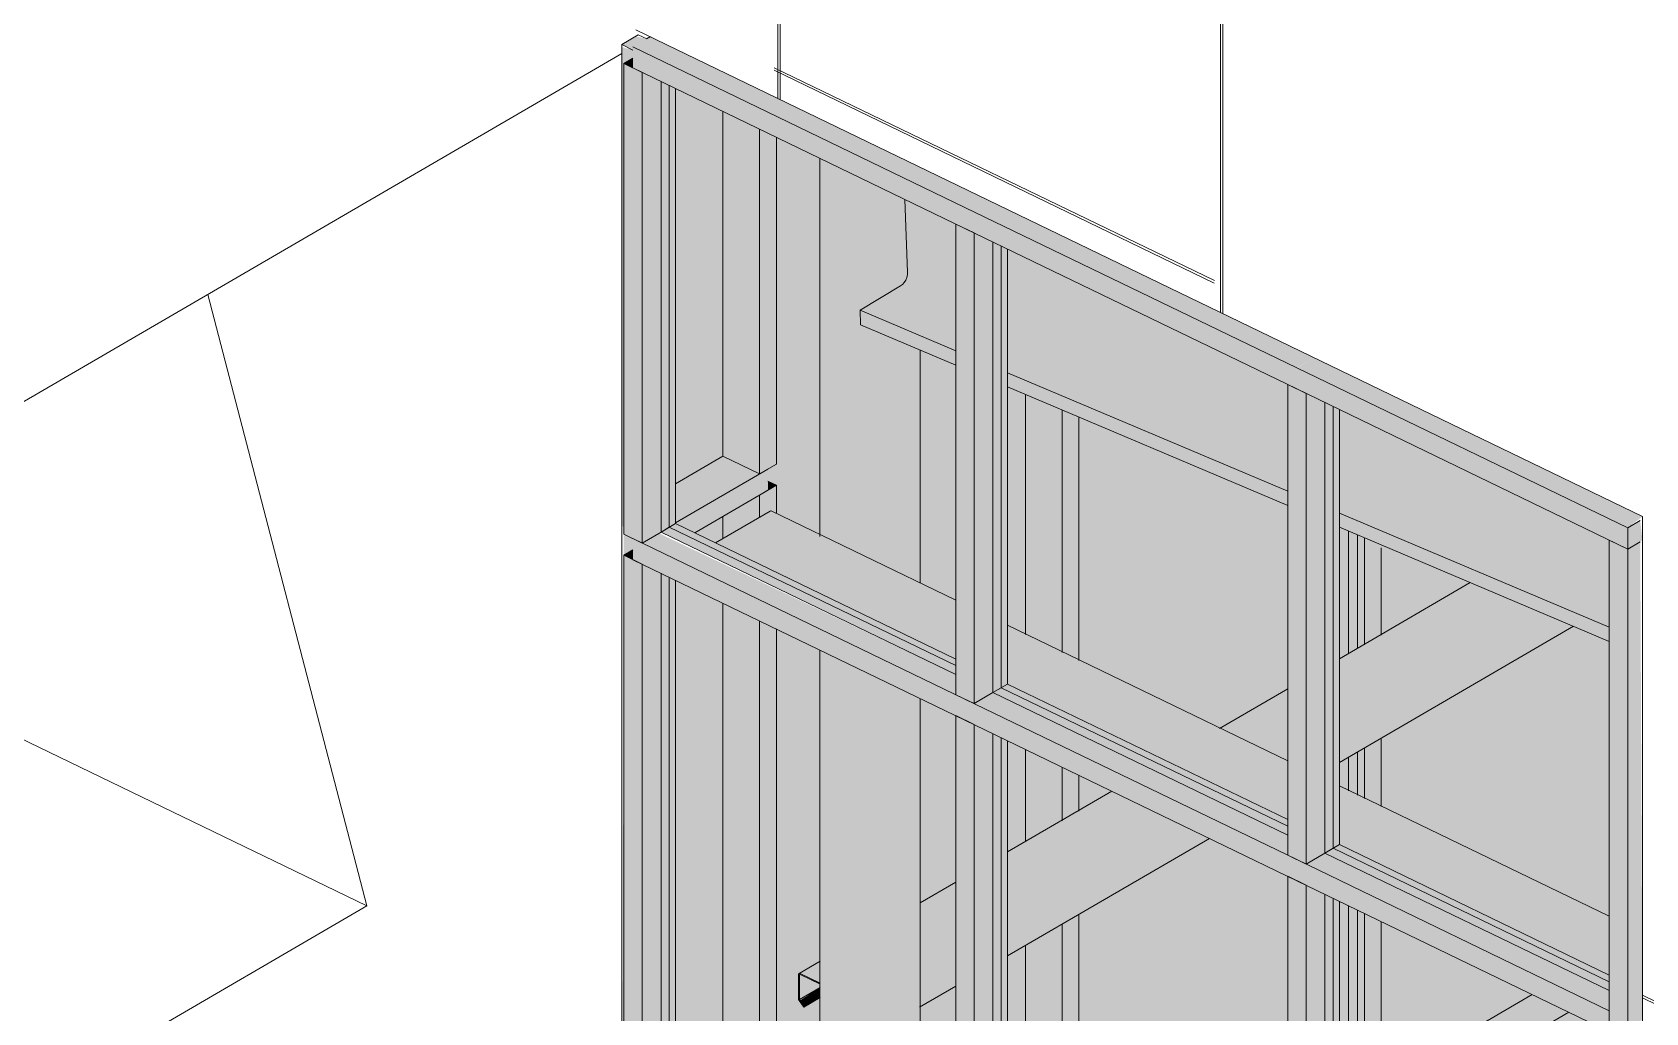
# Model space of a CAD drawing. Header units: inches. Extents: x 27328 to 121296, y -4075 to 4147.
# Drawn here: x 42307.5 to 42437.5, y -2117.9 to -2038.9 of the extents above; entities that cross this region are included whole.
import ezdxf

# ---------------------------------------------------------------- set-up
doc = ezdxf.new("R2010")
doc.units = ezdxf.units.IN
doc.header["$MEASUREMENT"] = 0
for name, color, linetype, lineweight in [('A-FLOR-OTLN', 90, 'Continuous', 9), ('A-GLAZ-CURT', 52, 'Continuous', 9), ('A-GLAZ-CWMG', 51, 'Continuous', 9), ('A-WALL-PATT', 111, 'Continuous', 9), ('Conc', 7, 'Continuous', 9), ('L-SITE-WALL', 31, 'Continuous', 9), ('S-BEAM', 12, 'Continuous', 9), ('S-COLS', 52, 'Continuous', 9)]:
    doc.layers.add(name, color=color, linetype=linetype, lineweight=lineweight)

# ---------------------------------------------------------------- blocks, each defined once
blk = doc.blocks.new('HSS-Hollow Structural Section-Column - HSS6X6X1_4-556719-Axon - Looking South West')
at = {"layer": 'S-COLS'}
h = blk.add_hatch(color=256, dxfattribs=at)
h.paths.add_polyline_path([(-34535.29, -2163.25), (-34535.29, -2130.01), (-34539.04, -2128.2), (-34539.04, -2161.44), (-34536.37, -2162.73)], flags=0)
h.paths.add_polyline_path([(-34535.29, -2122.19), (-34535.29, -2090.59), (-34539.04, -2088.78), (-34539.04, -2120.38), (-34536.44, -2121.63)], flags=0)
h.paths.add_polyline_path([(-34535.29, -2081.29), (-34535.29, -2062.77), (-34535.91, -2062.5), (-34535.95, -2061.33), (-34535.29, -2060.94), (-34535.29, -2050.97), (-34539.04, -2049.16), (-34539.04, -2079.48), (-34535.95, -2080.97)], flags=0)
h = blk.add_hatch(color=256, dxfattribs=at)
h.paths.add_polyline_path([(-34535.08, -2163.31), (-34534.63, -2163.23), (-34534.84, -2130.23), (-34535.29, -2130.01), (-34535.29, -2163.25)], flags=0)
h.paths.add_polyline_path([(-34534.63, -2122.51), (-34534.84, -2090.81), (-34535.29, -2090.59), (-34535.08, -2122.29), (-34534.7, -2122.47)], flags=0)
h.paths.add_polyline_path([(-34534.63, -2081.61), (-34534.84, -2062.96), (-34535.29, -2062.77), (-34535.08, -2081.4), (-34534.77, -2081.55)], flags=0)
h.paths.add_polyline_path([(-34535.29, -2060.94), (-34534.63, -2060.54), (-34534.84, -2051.19), (-34535.29, -2050.97), (-34535.29, -2059.46)], flags=0)
h = blk.add_hatch(color=256, dxfattribs=at)
h.paths.add_polyline_path([(-34534.63, -2163.23), (-34531.22, -2161.09), (-34531.22, -2131.98), (-34534.63, -2130.33), (-34534.63, -2162.73)], flags=0)
h.paths.add_polyline_path([(-34531.22, -2124.16), (-34531.43, -2092.46), (-34534.63, -2090.91), (-34534.63, -2122.51), (-34534.03, -2122.8)], flags=0)
h.paths.add_polyline_path([(-34531.22, -2083.26), (-34531.43, -2064.4), (-34534.63, -2063.04), (-34534.63, -2081.61), (-34531.22, -2083.26)], flags=0)
h.paths.add_polyline_path([(-34534.63, -2060.54), (-34532.27, -2058.9), (-34532.12, -2058.25), (-34532.39, -2052.37), (-34534.63, -2051.29), (-34534.63, -2059.37)], flags=0)
blk.add_hatch(color=256, dxfattribs=at).paths.add_polyline_path([(-34531.22, -2161.25), (-34531.11, -2161.09), (-34531.22, -2161.09)], flags=0)
for p, q in [((-34539.19, -2049.08), (-34539.19, -2079.57)), ((-34531.1, -2083.32), (-34531.1, -2064.54)), ((-34539.19, -2088.71), (-34539.19, -2120.47)), ((-34531.1, -2124.22), (-34531.1, -2092.62)), ((-34539.19, -2128.12), (-34539.19, -2161.26)), ((-34531.1, -2161.08), (-34531.1, -2132.04)), ((-34535.29, -2163.25), (-34539.04, -2161.44)), ((-34531.22, -2161.25), (-34534.63, -2163.23))]:
    blk.add_line(p, q, dxfattribs=at)
for points in [[(-34539.04, -2161.44, 0), (-34539.17, -2161.33, 0), (-34539.18, -2161.2, 0)], [(-34531.1, -2161.08, 0), (-34531.11, -2161.13, 0), (-34531.22, -2161.25, 0)], [(-34534.63, -2163.23, 0), (-34534.84, -2163.3, 0), (-34535.08, -2163.31, 0), (-34535.29, -2163.25, 0)]]:
    blk.add_polyline3d(points, dxfattribs=at)
blk = doc.blocks.new('W-Wide Flange - W21X166-903667-Axon - Looking South West')
at = {"layer": 'S-BEAM'}
h = blk.add_hatch(color=256, dxfattribs=at)
h.paths.add_polyline_path([(-34475.57, -2082.16), (-34475.57, -2079.85), (-34497.32, -2069.33), (-34497.32, -2072.97), (-34478.95, -2080.74)], flags=0)
h.paths.add_polyline_path([(-34501.49, -2071.21), (-34501.49, -2067.32), (-34524.07, -2056.4), (-34524.07, -2061.66), (-34508.99, -2068.03)], flags=0)
h.paths.add_polyline_path([(-34528.24, -2059.89), (-34528.24, -2054.38), (-34532.33, -2052.4), (-34532.08, -2058.27), (-34529.47, -2059.37)], flags=0)
h = blk.add_hatch(color=256, dxfattribs=at)
h.paths.add_polyline_path([(-34475.57, -2086.86), (-34475.57, -2083.52), (-34497.32, -2074.33), (-34497.32, -2077.67), (-34480.98, -2084.58)], flags=0)
h.paths.add_polyline_path([(-34501.49, -2075.91), (-34501.49, -2072.56), (-34524.07, -2063.02), (-34524.07, -2066.36), (-34520.11, -2068.03)], flags=0)
h.paths.add_polyline_path([(-34528.24, -2064.59), (-34528.24, -2061.25), (-34532.86, -2059.48), (-34535.95, -2061.33), (-34528.25, -2064.59)], flags=0)
h = blk.add_hatch(color=256, dxfattribs=at)
h.paths.add_polyline_path([(-34475.57, -2083.52), (-34475.57, -2082.16), (-34497.32, -2073.19), (-34497.32, -2074.33), (-34477.66, -2082.64)], flags=0)
h.paths.add_polyline_path([(-34501.49, -2072.56), (-34501.49, -2071.21), (-34524.07, -2061.88), (-34524.07, -2063.02), (-34512.21, -2068.03)], flags=0)
h.paths.add_polyline_path([(-34528.24, -2061.25), (-34528.24, -2059.89), (-34532.13, -2058.46), (-34532.53, -2059.26), (-34532.53, -2059.44), (-34530.09, -2060.47)], flags=0)
h = blk.add_hatch(color=256, dxfattribs=at)
h.paths.add_polyline_path([(-34475.57, -2088.02), (-34475.57, -2086.86), (-34497.32, -2077.67), (-34497.21, -2078.87), (-34488.25, -2082.66)], flags=0)
h.paths.add_polyline_path([(-34501.49, -2077.06), (-34501.49, -2075.91), (-34524.07, -2066.36), (-34524.07, -2067.51), (-34522.84, -2068.03)], flags=0)
h.paths.add_polyline_path([(-34528.24, -2065.75), (-34528.24, -2064.59), (-34535.95, -2061.33), (-34535.91, -2062.5)], flags=0)
for p, q in [((-34532.12, -2058.25), (-34532.33, -2052.4)), ((-34535.95, -2061.33), (-34532.68, -2059.37)), ((-34535.91, -2062.5), (-34535.95, -2061.33)), ((-34535.95, -2061.33), (-34528.24, -2064.59)), ((-34535.91, -2062.5), (-34528.24, -2065.75)), ((-34524.07, -2066.36), (-34501.49, -2075.91)), ((-34524.07, -2067.51), (-34501.49, -2077.06)), ((-34497.32, -2077.67), (-34475.57, -2086.86)), ((-34497.32, -2078.82), (-34475.57, -2088.02))]:
    blk.add_line(p, q, dxfattribs=at)
blk.add_polyline3d([(-34532.68, -2059.37, 0), (-34532.53, -2059.26, 0), (-34532.39, -2059.09, 0), (-34532.27, -2058.9, 0), (-34532.18, -2058.68, 0), (-34532.13, -2058.46, 0), (-34532.12, -2058.25, 0)], dxfattribs=at)
blk = doc.blocks.new('Girt_C - 8_D-V113-Axon - Looking South West')
at = {"layer": 'S-BEAM'}
h = blk.add_hatch(color=256, dxfattribs=at)
h.paths.add_polyline_path([(-34475.57, -2114.91), (-34475.57, -2110.22), (-34497.32, -2099.7), (-34497.32, -2104.39), (-34476.71, -2114.36)], flags=0)
h.paths.add_polyline_path([(-34501.49, -2102.37), (-34501.49, -2097.69), (-34524.07, -2086.77), (-34524.07, -2091.45), (-34521.56, -2092.67)], flags=0)
h.paths.add_polyline_path([(-34528.24, -2089.44), (-34528.24, -2084.75), (-34543.37, -2077.61), (-34547.6, -2080.07), (-34531, -2088.1)], flags=0)
h = blk.add_hatch(color=256, dxfattribs=at)
h.paths.add_polyline_path([(-34475.57, -2110.22), (-34475.57, -2110.17), (-34476.74, -2109.65)], flags=0)
h.paths.add_polyline_path([(-34501.49, -2097.69), (-34501.49, -2097.64), (-34518.72, -2089.35)], flags=0)
h.paths.add_polyline_path([(-34528.24, -2084.75), (-34528.24, -2084.7), (-34531, -2083.41)], flags=0)
for p, q in [((-34547.6, -2080.07), (-34543.2, -2077.51)), ((-34528.24, -2084.7), (-34543.12, -2077.5)), ((-34501.49, -2097.64), (-34524.07, -2086.72)), ((-34475.57, -2110.17), (-34497.32, -2099.65))]:
    blk.add_line(p, q, dxfattribs=at)
blk.add_polyline3d([(-34543.2, -2077.51, 0), (-34543.14, -2077.5, 0), (-34543.12, -2077.5, 0)], dxfattribs=at)
blk = doc.blocks.new('Girt_C - 8_D-948186-Axon - Looking South West')
at = {"layer": 'S-BEAM'}
h = blk.add_hatch(color=256, dxfattribs=at)
h.paths.add_polyline_path([(-34539.18, -2115.55), (-34539.18, -2113.85), (-34540.78, -2114.78), (-34539.59, -2115.35)], flags=0)
h.paths.add_polyline_path([(-34531.11, -2115.15), (-34528.24, -2113.48), (-34528.24, -2107.47), (-34531.11, -2109.15), (-34531.11, -2114.36)], flags=0)
h.paths.add_polyline_path([(-34524.07, -2111.05), (-34509.97, -2102.84), (-34515.6, -2100.11), (-34524.07, -2105.04), (-34524.07, -2107.3)], flags=0)
h.paths.add_polyline_path([(-34501.49, -2097.64), (-34501.49, -2091.89), (-34506.88, -2095.03)], flags=0)
h.paths.add_polyline_path([(-34497.32, -2095.47), (-34480.76, -2085.83), (-34486.73, -2083.3), (-34497.32, -2089.46)], flags=0)
h = blk.add_hatch(color=256, dxfattribs=at)
h.paths.add_polyline_path([(-34531.11, -2115.46), (-34528.24, -2113.58), (-34528.24, -2113.48), (-34531.11, -2115.36)], flags=0)
h.paths.add_polyline_path([(-34524.07, -2111.36), (-34509.88, -2102.88), (-34509.97, -2102.84), (-34524.07, -2111.26)], flags=0)
h.paths.add_polyline_path([(-34497.32, -2095.78), (-34480.66, -2085.87), (-34480.76, -2085.83), (-34497.32, -2095.68)], flags=0)
h = blk.add_hatch(color=256, dxfattribs=at)
h.paths.add_polyline_path([(-34531.11, -2117.47), (-34528.24, -2115.79), (-34528.24, -2113.79), (-34531.11, -2115.46)], flags=0)
h.paths.add_polyline_path([(-34524.07, -2113.36), (-34507.8, -2103.89), (-34509.68, -2102.98), (-34524.07, -2111.36)], flags=0)
h.paths.add_polyline_path([(-34497.32, -2097.78), (-34478.46, -2086.8), (-34480.45, -2085.96), (-34497.32, -2095.78)], flags=0)
for points in [[(-34540.84, -2116.87), (-34539.18, -2115.91), (-34539.18, -2115.64), (-34540.84, -2114.9)], [(-34539.18, -2115.64), (-34539.18, -2115.55), (-34540.78, -2114.87)], [(-34540.44, -2117.44), (-34539.18, -2116.71), (-34539.18, -2115.91), (-34540.78, -2116.95)]]:
    blk.add_hatch(color=256, dxfattribs=at).paths.add_polyline_path(points, flags=0)
for p, q in [((-34486.79, -2083.27), (-34497.32, -2089.41)), ((-34497.32, -2097.78), (-34478.46, -2086.8)), ((-34501.49, -2091.84), (-34506.98, -2095.03)), ((-34515.66, -2100.09), (-34524.07, -2104.98)), ((-34524.07, -2113.36), (-34507.8, -2103.89)), ((-34528.24, -2107.42), (-34531.11, -2109.09)), ((-34539.17, -2113.78), (-34540.87, -2114.77)), ((-34540.92, -2114.87), (-34540.92, -2116.88)), ((-34540.84, -2116.87), (-34540.84, -2114.9)), ((-34539.17, -2115.56), (-34540.78, -2114.78)), ((-34540.78, -2114.87), (-34539.17, -2115.65)), ((-34539.17, -2115.9), (-34540.84, -2116.87)), ((-34539.17, -2116.72), (-34540.49, -2117.49)), ((-34539.17, -2116.7), (-34540.44, -2117.44)), ((-34531.15, -2117.49), (-34528.24, -2115.79)), ((-34540.92, -2116.88), (-34540.49, -2117.49)), ((-34540.44, -2117.44), (-34540.84, -2116.87)), ((-34540.49, -2117.49), (-34540.44, -2117.44))]:
    blk.add_line(p, q, dxfattribs=at)
for points in [[(-34540.78, -2114.78, 0), (-34540.85, -2114.77, 0), (-34540.9, -2114.8, 0), (-34540.92, -2114.87, 0)], [(-34540.84, -2114.9, 0), (-34540.83, -2114.88, 0), (-34540.81, -2114.86, 0), (-34540.78, -2114.87, 0)]]:
    blk.add_polyline3d(points, dxfattribs=at)
blk = doc.blocks.new('System Panel - Glazed-827454-Axon - Looking South West')
at = {"layer": 'A-GLAZ-CURT', "transparency": 33554458}
h = blk.add_hatch(color=256, dxfattribs=at)
h.paths.add_polyline_path([(-34518.32, -2140.32), (-34516.35, -2139.17), (-34518.32, -2138.22)], flags=0)
h.paths.add_polyline_path([(-34509.01, -2134.9), (-34501.49, -2130.51), (-34501.49, -2106.94), (-34507.8, -2103.89), (-34518.32, -2110.02), (-34518.32, -2130.39)], flags=0)
h.paths.add_polyline_path([(-34497.32, -2128.08), (-34495.85, -2127.23), (-34495.88, -2109.65), (-34497.32, -2108.96), (-34497.32, -2123.55)], flags=0)
h.paths.add_polyline_path([(-34518.32, -2101.64), (-34515.65, -2100.09), (-34518.32, -2098.8)], flags=0)
h.paths.add_polyline_path([(-34495.85, -2100.37), (-34495.85, -2096.93), (-34497.32, -2097.78), (-34497.32, -2099.66)], flags=0)
h.paths.add_polyline_path([(-34506.93, -2095.01), (-34501.49, -2091.84), (-34501.49, -2077.06), (-34518.32, -2069.94), (-34518.32, -2089.5), (-34509.36, -2093.84)], flags=0)
h.paths.add_polyline_path([(-34497.32, -2089.41), (-34495.85, -2088.56), (-34495.85, -2079.44), (-34497.32, -2078.97), (-34497.32, -2083.4)], flags=0)
at = {"layer": 'A-GLAZ-CURT'}
for p, q in [((-34496.59, -2079.14), (-34496.59, -2088.99)), ((-34495.85, -2088.56), (-34495.85, -2079.44)), ((-34495.85, -2100.41), (-34495.85, -2096.93)), ((-34496.59, -2097.36), (-34496.59, -2100.06)), ((-34496.59, -2109.31), (-34496.59, -2126.87)), ((-34495.85, -2127.23), (-34495.85, -2109.67)), ((-34496.59, -2126.87), (-34497.32, -2127.3)), ((-34496.59, -2126.87), (-34495.85, -2127.23)), ((-34497.32, -2128.08), (-34495.85, -2127.23)), ((-34501.49, -2129.73), (-34509.79, -2134.56)), ((-34509.06, -2134.92), (-34501.49, -2130.51)), ((-34517.09, -2138.81), (-34518.32, -2139.53)), ((-34518.32, -2140.32), (-34516.35, -2139.17))]:
    blk.add_line(p, q, dxfattribs=at)
blk = doc.blocks.new('Rectangular Mullion - Rectangular Mullion 1-779229-Axon - Looking South West')
at = {"layer": 'A-GLAZ-CWMG'}
for points in [[(-34493.95, -2126.71), (-34478.82, -2117.9), (-34481.78, -2116.47), (-34493.95, -2123.56), (-34493.95, -2125.66)], [(-34494.62, -2128.8), (-34477.4, -2118.59), (-34478.82, -2117.9), (-34494.62, -2127.1)]]:
    blk.add_hatch(color=256, dxfattribs=at).paths.add_polyline_path(points, flags=0)
for p, q in [((-34493.95, -2123.56), (-34481.78, -2116.47)), ((-34494.62, -2127.1), (-34478.82, -2117.9)), ((-34494.62, -2128.8), (-34477.23, -2118.67)), ((-34496.66, -2126.83), (-34497.32, -2127.22))]:
    blk.add_line(p, q, dxfattribs=at)
blk = doc.blocks.new('Rectangular Mullion - Rectangular Mullion 1-827457-Axon - Looking South West')
at = {"layer": 'A-GLAZ-CWMG'}
blk.add_hatch(color=256, dxfattribs=at).paths.add_polyline_path([(-34554.99, -2159.3), (-34554.99, -2081.07), (-34554.25, -2080.64), (-34554.25, -2079.73), (-34554.99, -2079.37), (-34555.16, -2159.21)], flags=0)
blk.add_line((-34555.16, -2159.21), (-34555.16, -2078.7), dxfattribs=at)
blk = doc.blocks.new('Rectangular Mullion - Rectangular Mullion 1-827803-Axon - Looking South West')
at = {"layer": 'A-GLAZ-CWMG'}
for points in [[(-34554.25, -2040.37), (-34554.25, -2040.11), (-34553.14, -2039.46), (-34554.02, -2039.26), (-34555.16, -2039.92), (-34554.78, -2040.11)], [(-34554.99, -2078.78), (-34554.99, -2041.45), (-34554.25, -2041.01), (-34554.25, -2040.37), (-34555.16, -2040.11), (-34555.16, -2078.7)]]:
    blk.add_hatch(color=256, dxfattribs=at).paths.add_polyline_path(points, flags=0)
for p, q in [((-34553.82, -2039.14), (-34555.16, -2039.92)), ((-34555.16, -2039.92), (-34554.25, -2040.37)), ((-34555.16, -2078.7), (-34555.16, -2039.92)), ((-34553.14, -2039.46), (-34553.82, -2039.14))]:
    blk.add_line(p, q, dxfattribs=at)
blk = doc.blocks.new('Rectangular Mullion - Rectangular Mullion 1-827449-Axon - Looking South West')
at = {"layer": 'A-GLAZ-CWMG'}
h = blk.add_hatch(color=256, dxfattribs=at)
h.paths.add_polyline_path([(-34495.85, -2127.23), (-34495.88, -2109.65), (-34497.32, -2108.96), (-34497.32, -2126.52)], flags=0)
h.paths.add_polyline_path([(-34495.85, -2100.37), (-34495.85, -2096.93), (-34497.32, -2097.78), (-34497.32, -2099.66)], flags=0)
h.paths.add_polyline_path([(-34497.32, -2089.41), (-34495.85, -2088.56), (-34495.85, -2079.44), (-34497.32, -2078.97), (-34497.32, -2087.75)], flags=0)
h = blk.add_hatch(color=256, dxfattribs=at)
h.paths.add_polyline_path([(-34495.29, -2127.5), (-34495.29, -2109.94), (-34495.85, -2109.67), (-34495.85, -2127.23)], flags=0)
h.paths.add_polyline_path([(-34495.29, -2100.64), (-34495.29, -2096.61), (-34495.85, -2096.93), (-34495.85, -2100.37), (-34495.32, -2100.62)], flags=0)
h.paths.add_polyline_path([(-34495.85, -2088.56), (-34495.29, -2088.04), (-34495.47, -2079.6), (-34495.85, -2079.6), (-34495.85, -2088.01)], flags=0)
h = blk.add_hatch(color=256, dxfattribs=at)
h.paths.add_polyline_path([(-34495.29, -2127.5), (-34493.95, -2126.71), (-34493.95, -2110.59), (-34495.29, -2109.94), (-34495.29, -2124.42)], flags=0)
h.paths.add_polyline_path([(-34493.95, -2101.29), (-34493.95, -2095.82), (-34495.29, -2096.61), (-34495.29, -2100.64)], flags=0)
h.paths.add_polyline_path([(-34495.29, -2088.23), (-34493.95, -2087.45), (-34494.07, -2080.19), (-34495.29, -2079.68), (-34495.29, -2084.17)], flags=0)
for p, q in [((-34495.29, -2079.68), (-34495.29, -2088.29)), ((-34493.95, -2080.47), (-34493.95, -2087.5)), ((-34493.95, -2095.82), (-34493.95, -2101.33)), ((-34495.29, -2096.61), (-34495.29, -2100.68)), ((-34495.29, -2109.94), (-34495.29, -2127.5)), ((-34493.95, -2110.59), (-34493.95, -2126.71)), ((-34495.85, -2127.23), (-34497.32, -2126.52)), ((-34493.95, -2126.71), (-34495.29, -2127.5)), ((-34495.29, -2127.5), (-34495.85, -2127.23))]:
    blk.add_line(p, q, dxfattribs=at)
blk = doc.blocks.new('Rectangular Mullion - Rectangular Mullion 1-V131-Axon - Looking South West')
at = {"layer": 'A-GLAZ-CWMG'}
h = blk.add_hatch(color=256, dxfattribs=at)
h.paths.add_polyline_path([(-34519.67, -2141.69), (-34519.67, -2137.56), (-34522.62, -2136.13), (-34522.59, -2140.28)], flags=0)
h.paths.add_polyline_path([(-34519.67, -2129.74), (-34519.67, -2110.8), (-34522.62, -2112.52), (-34522.62, -2128.31)], flags=0)
h.paths.add_polyline_path([(-34522.62, -2104.15), (-34519.67, -2102.23), (-34519.67, -2098.15), (-34522.62, -2096.72), (-34522.62, -2101.78)], flags=0)
h.paths.add_polyline_path([(-34519.67, -2088.85), (-34519.67, -2069.37), (-34522.62, -2068.12), (-34522.62, -2087.42)], flags=0)
h = blk.add_hatch(color=256, dxfattribs=at)
h.paths.add_polyline_path([(-34519.67, -2141.69), (-34518.32, -2140.91), (-34518.32, -2138.22), (-34519.67, -2137.56)], flags=0)
h.paths.add_polyline_path([(-34518.32, -2130.39), (-34518.32, -2110.02), (-34519.67, -2110.8), (-34519.67, -2129.74)], flags=0)
h.paths.add_polyline_path([(-34519.67, -2102.43), (-34518.32, -2101.64), (-34518.32, -2098.8), (-34519.67, -2098.15), (-34519.67, -2102.07)], flags=0)
h.paths.add_polyline_path([(-34518.32, -2089.5), (-34518.32, -2069.94), (-34519.67, -2069.37), (-34519.67, -2088.85)], flags=0)
for p, q in [((-34522.62, -2087.47), (-34522.62, -2068.12)), ((-34519.67, -2069.37), (-34519.67, -2088.9)), ((-34518.32, -2069.94), (-34518.32, -2089.55)), ((-34522.62, -2104.15), (-34522.62, -2096.72)), ((-34519.67, -2098.15), (-34519.67, -2102.48)), ((-34518.32, -2098.8), (-34518.32, -2101.7)), ((-34518.32, -2110.02), (-34518.32, -2130.44)), ((-34519.67, -2110.8), (-34519.67, -2129.79)), ((-34522.62, -2128.36), (-34522.62, -2112.52)), ((-34522.62, -2140.26), (-34522.62, -2136.13)), ((-34519.67, -2137.56), (-34519.67, -2141.69)), ((-34518.32, -2138.22), (-34518.32, -2140.91)), ((-34519.67, -2141.69), (-34522.62, -2140.26)), ((-34518.32, -2140.91), (-34519.67, -2141.69))]:
    blk.add_line(p, q, dxfattribs=at)
blk = doc.blocks.new('Rectangular Mullion - Rectangular Mullion 1-779542-Axon - Looking South West')
at = {"layer": 'A-GLAZ-CWMG'}
for points in [[(-34550.81, -2078.47), (-34544.04, -2074.52), (-34547, -2073.09), (-34550.81, -2075.32)], [(-34549.27, -2079.27), (-34543.37, -2075.83), (-34543.37, -2074.13), (-34550.81, -2078.52)]]:
    blk.add_hatch(color=256, dxfattribs=at).paths.add_polyline_path(points, flags=0)
for p, q in [((-34550.81, -2075.32), (-34547, -2073.09)), ((-34543.37, -2074.13), (-34550.81, -2078.47)), ((-34544.1, -2076.25), (-34549.27, -2079.27)), ((-34543.37, -2075.83), (-34544.04, -2076.22))]:
    blk.add_line(p, q, dxfattribs=at)
blk = doc.blocks.new('Rectangular Mullion - Rectangular Mullion 1-V132-Axon - Looking South West')
at = {"layer": 'A-GLAZ-CWMG'}
blk.add_hatch(color=256, dxfattribs=at).paths.add_polyline_path([(-34543.37, -2075.83), (-34542.69, -2075.43), (-34543.37, -2075.11)], flags=0)
h = blk.add_hatch(color=256, dxfattribs=at)
h.paths.add_polyline_path([(-34544.04, -2155.89), (-34544.04, -2125.78), (-34547, -2124.35), (-34547, -2154.46), (-34544.85, -2155.5)], flags=0)
h.paths.add_polyline_path([(-34547, -2120.62), (-34544.04, -2118.89), (-34544.04, -2086.36), (-34547, -2084.93), (-34547, -2118.41)], flags=0)
h.paths.add_polyline_path([(-34547, -2079.72), (-34544.04, -2078), (-34544.04, -2076.22), (-34547, -2078.16), (-34547, -2078.5)], flags=0)
h = blk.add_hatch(color=256, dxfattribs=at)
h.paths.add_polyline_path([(-34544.04, -2155.89), (-34542.69, -2155.1), (-34542.69, -2126.43), (-34544.04, -2125.78)], flags=0)
h.paths.add_polyline_path([(-34544.04, -2118.89), (-34542.93, -2118.49), (-34542.69, -2118.39), (-34542.69, -2087.01), (-34544.04, -2086.36), (-34544.04, -2118.61)], flags=0)
h.paths.add_polyline_path([(-34544.04, -2078), (-34542.93, -2077.6), (-34542.69, -2077.5), (-34542.69, -2075.43), (-34544.04, -2076.22), (-34544.04, -2077.72)], flags=0)
for p, q in [((-34542.69, -2075.43), (-34543.37, -2075.11)), ((-34544.04, -2076.22), (-34542.69, -2075.43)), ((-34544.04, -2076.22), (-34544.04, -2078)), ((-34542.69, -2075.43), (-34542.69, -2077.71)), ((-34547, -2079.72), (-34547, -2077.94)), ((-34547, -2120.62), (-34547, -2084.93)), ((-34544.04, -2086.36), (-34544.04, -2118.89)), ((-34542.69, -2087.01), (-34542.69, -2118.61)), ((-34547, -2154.46), (-34547, -2124.35)), ((-34544.04, -2125.78), (-34544.04, -2155.89)), ((-34542.69, -2126.43), (-34542.69, -2155.1)), ((-34544.04, -2155.89), (-34547, -2154.46)), ((-34542.69, -2155.1), (-34544.04, -2155.89))]:
    blk.add_line(p, q, dxfattribs=at)
blk = doc.blocks.new('Rectangular Mullion - Rectangular Mullion 1-827940-Axon - Looking South West')
at = {"layer": 'A-GLAZ-CWMG'}
for points in [[(-34544.04, -2074.52), (-34544.04, -2046.74), (-34547, -2045.31), (-34547, -2073.09), (-34544.85, -2074.13)], [(-34544.04, -2074.52), (-34542.69, -2073.74), (-34542.69, -2047.39), (-34544.04, -2046.74), (-34544.04, -2065.99)]]:
    blk.add_hatch(color=256, dxfattribs=at).paths.add_polyline_path(points, flags=0)
for p, q in [((-34547, -2073.09), (-34547, -2045.31)), ((-34544.04, -2046.74), (-34544.04, -2074.52)), ((-34542.69, -2047.39), (-34542.69, -2073.74)), ((-34544.04, -2074.52), (-34547, -2073.09)), ((-34542.69, -2073.74), (-34544.04, -2074.52))]:
    blk.add_line(p, q, dxfattribs=at)
blk = doc.blocks.new('System Panel - Glazed-827432-Axon - Looking South West')
at = {"layer": 'A-GLAZ-CURT', "transparency": 33554458}
blk.add_hatch(color=256, dxfattribs=at).paths.add_polyline_path([(-34475.57, -2197.53), (-34475.57, -2119.47), (-34498.5, -2108.39), (-34498.5, -2186.44), (-34497.41, -2186.97)], flags=0)
at = {"layer": 'A-GLAZ-CURT'}
for p, q in [((-34498.5, -2108.39), (-34498.5, -2186.44)), ((-34497.82, -2186.05), (-34497.82, -2108.71)), ((-34498.5, -2186.44), (-34497.82, -2186.05)), ((-34498.5, -2186.44), (-34475.57, -2197.53)), ((-34475.57, -2196.81), (-34497.82, -2186.05))]:
    blk.add_line(p, q, dxfattribs=at)
blk = doc.blocks.new('System Panel - Glazed-827433-Axon - Looking South West')
at = {"layer": 'A-GLAZ-CURT', "transparency": 33554458}
blk.add_hatch(color=256, dxfattribs=at).paths.add_polyline_path([(-34528.24, -2172.06), (-34528.24, -2094), (-34551.99, -2082.52), (-34551.99, -2160.57), (-34545.59, -2163.67)], flags=0)
at = {"layer": 'A-GLAZ-CURT'}
for p, q in [((-34551.99, -2082.52), (-34551.99, -2160.57)), ((-34551.32, -2160.18), (-34551.32, -2082.84)), ((-34551.99, -2160.57), (-34551.32, -2160.18)), ((-34551.99, -2160.57), (-34528.24, -2172.06)), ((-34528.24, -2171.34), (-34551.32, -2160.18))]:
    blk.add_line(p, q, dxfattribs=at)
blk = doc.blocks.new('System Panel - Glazed-827434-Axon - Looking South West')
at = {"layer": 'A-GLAZ-CURT', "transparency": 33554458}
blk.add_hatch(color=256, dxfattribs=at).paths.add_polyline_path([(-34475.57, -2116.16), (-34475.57, -2079.85), (-34498.5, -2068.76), (-34498.5, -2105.08), (-34479.3, -2114.36)], flags=0)
at = {"layer": 'A-GLAZ-CURT'}
for p, q in [((-34498.5, -2068.76), (-34498.5, -2105.08)), ((-34497.82, -2104.68), (-34497.82, -2069.09)), ((-34498.5, -2105.08), (-34497.82, -2104.68)), ((-34475.57, -2115.44), (-34497.82, -2104.68)), ((-34498.5, -2105.08), (-34475.57, -2116.16))]:
    blk.add_line(p, q, dxfattribs=at)
blk = doc.blocks.new('System Panel - Glazed-827435-Axon - Looking South West')
at = {"layer": 'A-GLAZ-CURT', "transparency": 33554458}
blk.add_hatch(color=256, dxfattribs=at).paths.add_polyline_path([(-34528.24, -2090.69), (-34528.24, -2054.38), (-34551.99, -2042.89), (-34551.99, -2079.2), (-34550.91, -2079.73)], flags=0)
at = {"layer": 'A-GLAZ-CURT'}
for p, q in [((-34551.99, -2042.89), (-34551.99, -2079.2)), ((-34551.32, -2078.81), (-34551.32, -2043.22)), ((-34551.99, -2079.2), (-34551.32, -2078.81)), ((-34528.24, -2089.97), (-34551.32, -2078.81)), ((-34551.99, -2079.2), (-34528.24, -2090.69))]:
    blk.add_line(p, q, dxfattribs=at)
blk = doc.blocks.new('Rectangular Mullion - Rectangular Mullion 1-769201-Axon - Looking South West')
at = {"layer": 'A-GLAZ-CWMG'}
for points in [[(-34500.75, -2065.98), (-34499.34, -2065.16), (-34526.09, -2052.22), (-34527.5, -2053.04), (-34501.25, -2065.74)], [(-34500.75, -2067.67), (-34500.75, -2065.98), (-34527.5, -2053.04), (-34527.5, -2054.74), (-34501.25, -2067.43)]]:
    blk.add_hatch(color=256, dxfattribs=at).paths.add_polyline_path(points, flags=0)
for p, q in [((-34500.75, -2065.98), (-34527.5, -2053.04)), ((-34500.75, -2067.67), (-34527.5, -2054.74))]:
    blk.add_line(p, q, dxfattribs=at)
blk = doc.blocks.new('Rectangular Mullion - Rectangular Mullion 1-827438-Axon - Looking South West')
at = {"layer": 'A-GLAZ-CWMG'}
for points in [[(-34474.09, -2119.34), (-34474.09, -2080.57), (-34475.57, -2079.85), (-34475.57, -2118.63)], [(-34474.09, -2119.34), (-34472.9, -2118.49), (-34473.08, -2079.98), (-34474.09, -2080.57), (-34474.09, -2118.62)]]:
    blk.add_hatch(color=256, dxfattribs=at).paths.add_polyline_path(points, flags=0)
for p, q in [((-34475.57, -2079.85), (-34474.09, -2080.57)), ((-34475.57, -2118.63), (-34475.57, -2079.85)), ((-34474.09, -2080.57), (-34473.08, -2079.98)), ((-34474.09, -2119.34), (-34474.09, -2080.57))]:
    blk.add_line(p, q, dxfattribs=at)
blk = doc.blocks.new('Rectangular Mullion - Rectangular Mullion 1-769364-Axon - Looking South West')
at = {"layer": 'A-GLAZ-CWMG'}
for points in [[(-34475.57, -2116.16), (-34475.57, -2114.91), (-34497.32, -2104.39), (-34498.5, -2105.08), (-34479.3, -2114.36)], [(-34475.57, -2119.47), (-34475.57, -2117.78), (-34500.75, -2105.6), (-34500.75, -2107.3), (-34486.15, -2114.36)], [(-34475.57, -2117.78), (-34475.57, -2116.16), (-34498.5, -2105.08), (-34499.97, -2105.98), (-34477.4, -2116.89)]]:
    blk.add_hatch(color=256, dxfattribs=at).paths.add_polyline_path(points, flags=0)
for p, q in [((-34497.32, -2104.39), (-34475.57, -2114.91)), ((-34475.57, -2117.78), (-34500.75, -2105.6)), ((-34475.57, -2119.47), (-34500.75, -2107.3)), ((-34475.57, -2117.78), (-34475.57, -2119.47))]:
    blk.add_line(p, q, dxfattribs=at)
blk = doc.blocks.new('Rectangular Mullion - Rectangular Mullion 1-769423-Axon - Looking South West')
at = {"layer": 'A-GLAZ-CWMG'}
for points in [[(-34528.24, -2090.69), (-34528.24, -2089.44), (-34550.81, -2078.52), (-34551.99, -2079.2), (-34531, -2089.36)], [(-34527.5, -2094.36), (-34527.5, -2092.67), (-34554.25, -2079.73), (-34554.25, -2081.43)], [(-34528.24, -2092.31), (-34528.24, -2090.69), (-34552.16, -2079.3), (-34553.51, -2080.09), (-34530.06, -2091.43)]]:
    blk.add_hatch(color=256, dxfattribs=at).paths.add_polyline_path(points, flags=0)
for p, q in [((-34550.81, -2078.52), (-34528.24, -2089.44)), ((-34527.5, -2092.67), (-34554.25, -2079.73)), ((-34527.5, -2094.36), (-34554.25, -2081.43))]:
    blk.add_line(p, q, dxfattribs=at)
blk = doc.blocks.new('Rectangular Mullion - Rectangular Mullion 1-827430-Axon - Looking South West')
at = {"layer": 'A-GLAZ-CWMG'}
for points in [[(-34526.76, -2174.39), (-34526.76, -2094.72), (-34528.24, -2094), (-34528.24, -2173.67)], [(-34526.76, -2174.39), (-34525.24, -2173.5), (-34525.24, -2095.45), (-34526.76, -2094.72), (-34526.76, -2174.03)], [(-34525.24, -2173.5), (-34524.07, -2172.82), (-34524.07, -2096.02), (-34525.24, -2095.45), (-34525.24, -2162.73)]]:
    blk.add_hatch(color=256, dxfattribs=at).paths.add_polyline_path(points, flags=0)
for p, q in [((-34528.24, -2094), (-34526.76, -2094.72)), ((-34528.24, -2094), (-34528.24, -2173.67)), ((-34526.76, -2094.72), (-34526.76, -2174.39)), ((-34524.07, -2096.02), (-34524.07, -2172.82)), ((-34526.76, -2174.39), (-34528.24, -2173.67)), ((-34525.24, -2173.5), (-34526.76, -2174.39)), ((-34524.07, -2172.82), (-34525.24, -2173.5))]:
    blk.add_line(p, q, dxfattribs=at)
blk = doc.blocks.new('Rectangular Mullion - Rectangular Mullion 1-V133-Axon - Looking South West')
at = {"layer": 'A-GLAZ-CWMG'}
for points in [[(-34554.25, -2081.43), (-34554.25, -2080.64), (-34554.99, -2081.07)], [(-34553.51, -2161.45), (-34553.51, -2081.78), (-34554.99, -2081.07), (-34554.99, -2160.74)], [(-34553.51, -2161.45), (-34551.99, -2160.57), (-34551.99, -2082.52), (-34553.51, -2081.78), (-34553.51, -2161.09)], [(-34551.99, -2160.57), (-34550.81, -2159.88), (-34550.81, -2083.09), (-34551.99, -2082.52), (-34551.99, -2114.36)]]:
    blk.add_hatch(color=256, dxfattribs=at).paths.add_polyline_path(points, flags=0)
for p, q in [((-34554.25, -2080.64), (-34554.99, -2081.07)), ((-34554.99, -2081.07), (-34553.51, -2081.78)), ((-34554.99, -2081.07), (-34554.99, -2160.74)), ((-34553.51, -2081.78), (-34553.51, -2161.45)), ((-34550.81, -2083.09), (-34550.81, -2159.88)), ((-34553.51, -2161.45), (-34554.99, -2160.74)), ((-34551.99, -2160.57), (-34553.51, -2161.45)), ((-34550.81, -2159.88), (-34551.99, -2160.57))]:
    blk.add_line(p, q, dxfattribs=at)
blk = doc.blocks.new('Rectangular Mullion - Rectangular Mullion 1-827431-Axon - Looking South West')
at = {"layer": 'A-GLAZ-CWMG'}
for points in [[(-34526.76, -2093.02), (-34526.76, -2055.1), (-34528.24, -2054.38), (-34528.24, -2092.31), (-34527.5, -2092.67)], [(-34526.76, -2093.02), (-34525.24, -2092.14), (-34525.24, -2055.83), (-34526.76, -2055.1), (-34526.76, -2092.67)], [(-34525.24, -2092.14), (-34524.07, -2091.45), (-34524.07, -2056.4), (-34525.24, -2055.83), (-34525.24, -2090.95)]]:
    blk.add_hatch(color=256, dxfattribs=at).paths.add_polyline_path(points, flags=0)
for p, q in [((-34528.24, -2054.38), (-34526.76, -2055.1)), ((-34528.24, -2054.38), (-34528.24, -2092.31)), ((-34526.76, -2055.1), (-34526.76, -2093.02)), ((-34524.07, -2056.4), (-34524.07, -2091.45)), ((-34524.07, -2091.45), (-34525.24, -2092.14)), ((-34526.76, -2093.02), (-34528.24, -2092.31)), ((-34525.24, -2092.14), (-34526.76, -2093.02))]:
    blk.add_line(p, q, dxfattribs=at)
blk = doc.blocks.new('Rectangular Mullion - Rectangular Mullion 1-V134-Axon - Looking South West')
at = {"layer": 'A-GLAZ-CWMG'}
for points in [[(-34554.25, -2041.8), (-34554.25, -2041.01), (-34554.99, -2041.45)], [(-34553.51, -2080.09), (-34553.51, -2042.16), (-34554.99, -2041.45), (-34554.99, -2079.37)], [(-34553.51, -2080.09), (-34551.99, -2079.2), (-34551.99, -2042.89), (-34553.51, -2042.16), (-34553.51, -2079.73)], [(-34551.99, -2079.2), (-34550.81, -2078.52), (-34550.81, -2043.46), (-34551.99, -2042.89), (-34551.99, -2065.99)]]:
    blk.add_hatch(color=256, dxfattribs=at).paths.add_polyline_path(points, flags=0)
for p, q in [((-34554.25, -2041.01), (-34554.99, -2041.45)), ((-34554.99, -2041.45), (-34553.51, -2042.16)), ((-34554.99, -2041.45), (-34554.99, -2079.37)), ((-34553.51, -2042.16), (-34553.51, -2080.09)), ((-34550.81, -2043.46), (-34550.81, -2078.52)), ((-34550.81, -2078.52), (-34551.99, -2079.2)), ((-34553.51, -2080.09), (-34554.99, -2079.37)), ((-34551.99, -2079.2), (-34553.51, -2080.09))]:
    blk.add_line(p, q, dxfattribs=at)
blk = doc.blocks.new('Rectangular Mullion - Rectangular Mullion 1-779532-Axon - Looking South West')
at = {"layer": 'A-GLAZ-CWMG'}
for points in [[(-34474.09, -2080.57), (-34474.09, -2078.87), (-34500.75, -2065.99), (-34500.75, -2067.67)], [(-34474.09, -2078.87), (-34472.9, -2077.95), (-34499.34, -2065.16), (-34500.74, -2065.99), (-34476, -2077.95)], [(-34474.09, -2080.57), (-34472.9, -2079.87), (-34473.08, -2078.28), (-34474.09, -2078.87), (-34474.09, -2080.19)]]:
    blk.add_hatch(color=256, dxfattribs=at).paths.add_polyline_path(points, flags=0)
for p, q in [((-34474.09, -2078.87), (-34500.75, -2065.98)), ((-34474.09, -2080.57), (-34500.75, -2067.67)), ((-34473.08, -2078.28), (-34474.09, -2078.87)), ((-34474.09, -2078.87), (-34474.09, -2080.57)), ((-34474.09, -2080.57), (-34473.08, -2079.98))]:
    blk.add_line(p, q, dxfattribs=at)
blk = doc.blocks.new('Rectangular Mullion - Rectangular Mullion 1-779533-Axon - Looking South West')
at = {"layer": 'A-GLAZ-CWMG'}
for points in [[(-34501.49, -2103.63), (-34501.49, -2102.37), (-34524.07, -2091.45), (-34525.24, -2092.14), (-34524.07, -2092.71)], [(-34500.75, -2107.3), (-34500.75, -2105.6), (-34527.5, -2092.67), (-34527.5, -2094.36), (-34501.25, -2107.06)], [(-34501.49, -2105.24), (-34501.49, -2103.63), (-34525.24, -2092.14), (-34526.72, -2093.04), (-34503.31, -2104.36)]]:
    blk.add_hatch(color=256, dxfattribs=at).paths.add_polyline_path(points, flags=0)
for p, q in [((-34524.07, -2091.45), (-34501.49, -2102.37)), ((-34500.75, -2105.6), (-34527.5, -2092.67)), ((-34500.75, -2107.3), (-34527.5, -2094.36))]:
    blk.add_line(p, q, dxfattribs=at)
blk = doc.blocks.new('Rectangular Mullion - Rectangular Mullion 1-827464-Axon - Looking South West')
at = {"layer": 'A-GLAZ-CWMG'}
for points in [[(-34500.01, -2187.32), (-34500.01, -2107.65), (-34501.49, -2106.94), (-34501.49, -2186.61), (-34501.25, -2186.73)], [(-34500.01, -2187.32), (-34498.5, -2186.44), (-34498.5, -2108.39), (-34500.01, -2107.65), (-34500.01, -2186.97)], [(-34498.5, -2186.44), (-34497.32, -2185.75), (-34497.32, -2108.96), (-34498.5, -2108.39), (-34498.5, -2162.73)]]:
    blk.add_hatch(color=256, dxfattribs=at).paths.add_polyline_path(points, flags=0)
for p, q in [((-34501.49, -2106.94), (-34500.01, -2107.65)), ((-34501.49, -2106.94), (-34501.49, -2186.61)), ((-34500.01, -2107.65), (-34500.01, -2187.32)), ((-34497.32, -2108.96), (-34497.32, -2185.75)), ((-34500.01, -2187.32), (-34501.49, -2186.61)), ((-34498.5, -2186.44), (-34500.01, -2187.32)), ((-34497.32, -2185.75), (-34498.5, -2186.44))]:
    blk.add_line(p, q, dxfattribs=at)
blk = doc.blocks.new('Rectangular Mullion - Rectangular Mullion 1-827987-Axon - Looking South West')
at = {"layer": 'A-GLAZ-CWMG'}
for points in [[(-34500.01, -2105.96), (-34500.01, -2068.03), (-34501.49, -2067.32), (-34501.49, -2105.24), (-34500.75, -2105.6)], [(-34500.01, -2105.96), (-34498.5, -2105.08), (-34498.5, -2068.76), (-34500.01, -2068.03), (-34500.01, -2105.6)], [(-34498.5, -2105.08), (-34497.32, -2104.39), (-34497.32, -2069.33), (-34498.5, -2068.76), (-34498.5, -2103.89)]]:
    blk.add_hatch(color=256, dxfattribs=at).paths.add_polyline_path(points, flags=0)
for p, q in [((-34501.49, -2067.32), (-34500.01, -2068.03)), ((-34501.49, -2067.32), (-34501.49, -2105.24)), ((-34500.01, -2068.03), (-34500.01, -2105.96)), ((-34497.32, -2069.33), (-34497.32, -2104.39)), ((-34497.32, -2104.39), (-34498.5, -2105.08)), ((-34500.01, -2105.96), (-34501.49, -2105.24)), ((-34498.5, -2105.08), (-34500.01, -2105.96))]:
    blk.add_line(p, q, dxfattribs=at)

msp = doc.modelspace()

# ---------------------------------------------------------------- hatches: boundary and pattern name
at = {"layer": 'A-WALL-PATT'}
h = msp.add_hatch(dxfattribs=at)
h.set_pattern_fill('FP_25', color=256, style=0, pattern_type=2)
h.set_pattern_definition([(334.191, (-86060.26, -32475.7), (-142.65699, 232.56633), [39.411, -119.053]), (90, (-86060.26, -32475.7), (-142.658, 68.99), [81.576, -82]), (154.191, (-86024.78, -32411.29), (-142.65699, 232.56633), [39.411, -119.053]), (90, (-86024.78, -32492.86), (-142.658, 68.99), [81.576, -82]), (154.191, (-86024.78, -32411.08), (-142.65699, 232.56633), [39.411, -119.053]), (90, (-86024.78, -32411.08), (-142.658, 68.99), [81.576, -82]), (334.191, (-86060.26, -32312.34), (-142.65699, 232.56633), [39.411, -119.053]), (90, (-86060.26, -32393.92), (-142.658, 68.99), [81.576, -82]), (334.191, (-86024.6, -32452.27), (-142.65699, 232.56633), [39.411, -119.053]), (90, (-86024.6, -32493.16), (-142.658, 68.99), [40.894, -122.682]), (90, (-85989.12, -32510.32), (-142.658, 68.99), [40.894, -122.682]), (334.191, (-86024.6, -32370.48), (-142.65699, 232.56633), [39.411, -119.053]), (90, (-86024.6, -32452.06), (-142.658, 68.99), [81.576, -82]), (154.191, (-85989.12, -32469.22), (-142.65699, 232.56633), [39.411, -119.053]), (90, (-85989.12, -32469.22), (-142.658, 68.99), [81.576, -82]), (90, (-86024.6, -32370.27), (-142.658, 68.99), [40.682, -122.893]), (154.191, (-85989.12, -32387.43), (-142.65699, 232.56633), [39.411, -119.053]), (90, (-85989.12, -32387.43), (-142.658, 68.99), [40.682, -122.893]), (334.191, (-85988.93, -32510.2), (-142.65699, 232.56633), [39.411, -119.053]), (90, (-85988.93, -32510.2), (-142.658, 68.99), [81.576, -82]), (154.191, (-85953.45, -32445.78), (-142.65699, 232.56633), [39.411, -119.053]), (90, (-85953.45, -32527.36), (-142.658, 68.99), [81.576, -82]), (154.191, (-85953.45, -32445.57), (-142.65699, 232.56633), [39.411, -119.053]), (90, (-85953.45, -32445.57), (-142.658, 68.99), [81.576, -82]), (154.191, (-85953.45, -32364), (-142.65699, 232.56633), [39.411, -119.053]), (90, (-85988.93, -32428.41), (-142.658, 68.99), [81.576, -82]), (334.191, (-85953.27, -32486.76), (-142.65699, 232.56633), [39.411, -119.053]), (90, (-85953.27, -32527.66), (-142.658, 68.99), [40.894, -122.682]), (90, (-85917.79, -32544.82), (-142.658, 68.99), [40.894, -122.682]), (334.191, (-85953.27, -32404.98), (-142.65699, 232.56633), [39.411, -119.053]), (90, (-85953.27, -32486.55), (-142.658, 68.99), [81.576, -82]), (154.191, (-85917.79, -32503.71), (-142.65699, 232.56633), [39.411, -119.053]), (90, (-85917.79, -32503.71), (-142.658, 68.99), [81.576, -82]), (90, (-85953.27, -32404.77), (-142.658, 68.99), [40.682, -122.893]), (154.191, (-85917.79, -32421.92), (-142.65699, 232.56633), [39.411, -119.053]), (90, (-85917.79, -32421.92), (-142.658, 68.99), [40.682, -122.893])])
h.paths.add_polyline_path([(42671.04, -2314.12), (42671.04, -2109.65), (42356.11, -1957.35), (42356.11, -2038.72), (42437.23, -2077.95), (42437.23, -2201.05), (42658.06, -2307.85)], flags=0)

# ---------------------------------------------------------------- linework, layer by layer
at = {"layer": 'A-FLOR-OTLN'}
for p, q in [((42334.44, -2109.32), (42321.63, -2060.05)), ((42334.44, -2109.32), (42281.22, -2083.59)), ((42294.03, -2132.86), (42334.44, -2109.32))]:
    msp.add_line(p, q, dxfattribs=at)
at = {"layer": 'Conc'}
for p, q in [((42356.98, -2039.46), (42357.28, -2039.28)), ((42240.81, -2107.12), (42354.97, -2040.63))]:
    msp.add_line(p, q, dxfattribs=at)
at = {"layer": 'L-SITE-WALL'}
for p, q in [((42356.11, -2038.72), (42437.23, -2077.95)), ((42437.23, -2077.95), (42437.23, -2201.05))]:
    msp.add_line(p, q, dxfattribs=at)

# ---------------------------------------------------------------- block references
at = {"layer": 'A-GLAZ-CURT'}
for name, p in [('System Panel - Glazed-827435-Axon - Looking South West', (76910.13, 0)), ('System Panel - Glazed-827435-Axon - Looking South West', (76936.88, -12.94)), ('System Panel - Glazed-827434-Axon - Looking South West', (76910.13, 0)), ('System Panel - Glazed-827454-Axon - Looking South West', (76910.13, 0)), ('System Panel - Glazed-827433-Axon - Looking South West', (76910.13, 0)), ('System Panel - Glazed-827433-Axon - Looking South West', (76936.88, -12.94)), ('System Panel - Glazed-827432-Axon - Looking South West', (76910.13, 0))]:
    msp.add_blockref(name, p, dxfattribs=at)
at = {"layer": 'A-GLAZ-CWMG'}
for name, p in [('Rectangular Mullion - Rectangular Mullion 1-827803-Axon - Looking South West', (76910.13, 0)), ('Rectangular Mullion - Rectangular Mullion 1-769201-Axon - Looking South West', (76883.38, 12.94)), ('Rectangular Mullion - Rectangular Mullion 1-V134-Axon - Looking South West', (76910.13, 0)), ('Rectangular Mullion - Rectangular Mullion 1-827940-Axon - Looking South West', (76910.13, 0)), ('Rectangular Mullion - Rectangular Mullion 1-769201-Axon - Looking South West', (76910.13, 0)), ('Rectangular Mullion - Rectangular Mullion 1-827431-Axon - Looking South West', (76910.13, 0)), ('Rectangular Mullion - Rectangular Mullion 1-779532-Axon - Looking South West', (76910.13, 0)), ('Rectangular Mullion - Rectangular Mullion 1-827987-Axon - Looking South West', (76910.13, 0)), ('Rectangular Mullion - Rectangular Mullion 1-V131-Axon - Looking South West', (76910.13, 0)), ('Rectangular Mullion - Rectangular Mullion 1-779542-Axon - Looking South West', (76910.13, 0)), ('Rectangular Mullion - Rectangular Mullion 1-V132-Axon - Looking South West', (76910.13, 0)), ('Rectangular Mullion - Rectangular Mullion 1-827457-Axon - Looking South West', (76910.13, 0)), ('Rectangular Mullion - Rectangular Mullion 1-769423-Axon - Looking South West', (76910.13, 0)), ('Rectangular Mullion - Rectangular Mullion 1-827449-Axon - Looking South West', (76910.13, 0)), ('Rectangular Mullion - Rectangular Mullion 1-827438-Axon - Looking South West', (76910.13, 0)), ('Rectangular Mullion - Rectangular Mullion 1-V133-Axon - Looking South West', (76910.13, 0)), ('Rectangular Mullion - Rectangular Mullion 1-779533-Axon - Looking South West', (76910.13, 0)), ('Rectangular Mullion - Rectangular Mullion 1-827430-Axon - Looking South West', (76910.13, 0)), ('Rectangular Mullion - Rectangular Mullion 1-769364-Axon - Looking South West', (76910.13, 0)), ('Rectangular Mullion - Rectangular Mullion 1-827464-Axon - Looking South West', (76910.13, 0)), ('Rectangular Mullion - Rectangular Mullion 1-779229-Axon - Looking South West', (76910.13, 0))]:
    msp.add_blockref(name, p, dxfattribs=at)
at = {"layer": 'S-BEAM'}
for name in ['W-Wide Flange - W21X166-903667-Axon - Looking South West', 'Girt_C - 8_D-V113-Axon - Looking South West', 'Girt_C - 8_D-948186-Axon - Looking South West']:
    msp.add_blockref(name, (76910.13, 0), dxfattribs=at)
at = {"layer": 'S-COLS'}
msp.add_blockref('HSS-Hollow Structural Section-Column - HSS6X6X1_4-556719-Axon - Looking South West', (76910.13, 0), dxfattribs=at)

doc.saveas('drawing.dxf')
